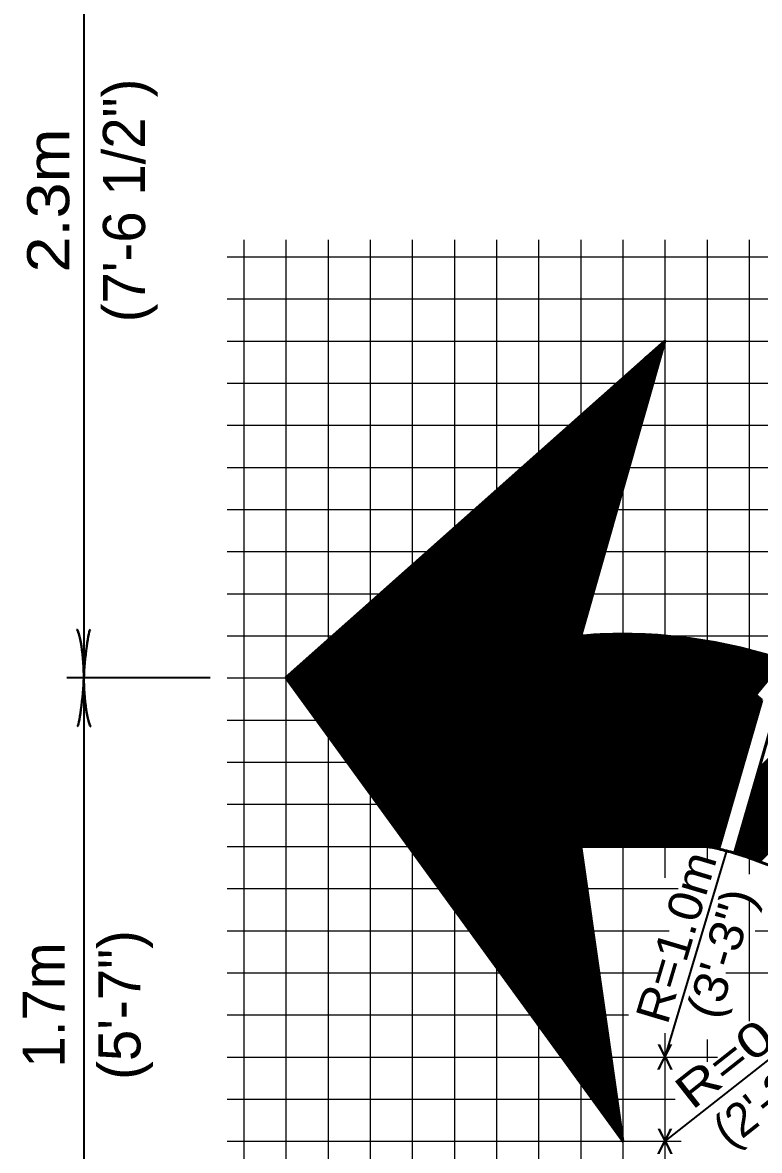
# Model space of a CAD drawing. Extents: x -66 to 614, y -59 to 381.
# Drawn here: x 108.4 to 152.2, y 260.1 to 327 of the extents above; entities that cross this region are included whole.
import ezdxf
from ezdxf.enums import TextEntityAlignment as Align

# ---------------------------------------------------------------- set-up
doc = ezdxf.new("R2010")
doc.units = 0
doc.layers.add('1', color=7, linetype='Continuous', lineweight=53)

msp = doc.modelspace()

# ---------------------------------------------------------------- linework, layer by layer
at = {"layer": '1', "lineweight": 25}
for p, q in [((121.579, 314.099), (121.579, 257.099)), ((124.079, 314.099), (124.079, 257.099)), ((126.579, 314.099), (126.579, 257.099)), ((129.079, 314.099), (129.079, 257.099)), ((131.579, 314.099), (131.579, 257.099)), ((134.079, 314.099), (134.079, 257.099)), ((136.579, 314.099), (136.579, 257.099)), ((139.079, 314.099), (139.079, 257.099)), ((141.579, 314.099), (141.579, 257.099)), ((144.079, 314.099), (144.079, 257.099)), ((146.579, 314.099), (146.579, 276.227)), ((149.079, 314.099), (149.079, 277.301)), ((151.579, 314.099), (151.579, 284.164)), ((120.579, 313.099), (182.579, 313.099)), ((120.579, 310.599), (182.579, 310.599)), ((120.579, 308.099), (182.579, 308.099)), ((120.579, 305.599), (154.079, 305.599)), ((120.579, 303.099), (182.579, 303.099)), ((120.579, 300.599), (182.579, 300.599)), ((120.579, 298.099), (182.579, 298.099)), ((120.579, 295.599), (182.579, 295.599)), ((120.579, 293.099), (182.579, 293.099)), ((120.579, 290.599), (141.579, 290.599)), ((142.756, 290.599), (182.579, 290.599)), ((120.579, 288.099), (124.079, 288.099)), ((124.079, 288.099), (152.781, 288.099)), ((120.579, 285.599), (151.995, 285.599)), ((120.579, 283.099), (151.269, 283.099)), ((120.579, 280.599), (150.543, 280.599)), ((151.547, 280.599), (182.579, 280.599)), ((151.579, 280.708), (151.579, 276.451)), ((120.579, 278.099), (141.579, 278.099)), ((149.079, 278.099), (149.817, 278.099)), ((150.821, 278.099), (182.579, 278.099)), ((120.579, 275.599), (147.368, 275.599)), ((151.579, 275.108), (151.579, 267.723)), ((120.579, 273.099), (146.831, 273.099)), ((151.932, 273.099), (182.579, 273.099)), ((120.579, 270.599), (146.16, 270.599)), ((120.579, 268.099), (144.415, 268.099)), ((146.579, 267.007), (146.579, 257.099)), ((149.079, 266.649), (149.079, 265.306)), ((120.579, 265.599), (146.579, 265.599)), ((146.579, 265.599), (149.695, 265.599)), ((120.579, 263.099), (147.189, 263.099)), ((120.579, 260.599), (146.579, 260.599)), ((146.579, 260.599), (147.547, 260.599))]:
    msp.add_line(p, q, dxfattribs=at)
at = {"layer": '1'}
for p, q in [((125.155, 286.619), (146.556, 308.02)), ((125.229, 286.516), (146.486, 307.772)), ((125.304, 286.414), (146.415, 307.525)), ((125.081, 286.721), (145.493, 307.134)), ((125.378, 286.312), (146.344, 307.277)), ((125.453, 286.209), (146.273, 307.03)), ((125.527, 286.107), (146.203, 306.782)), ((125.602, 286.005), (146.132, 306.535)), ((125.676, 285.902), (146.061, 306.287)), ((125.75, 285.8), (145.99, 306.04)), ((125.006, 286.823), (143.903, 305.72)), ((125.825, 285.697), (145.92, 305.792)), ((125.899, 285.595), (145.849, 305.545)), ((125.974, 285.493), (145.778, 305.298)), ((126.048, 285.39), (145.708, 305.05)), ((126.123, 285.288), (145.637, 304.803)), ((124.932, 286.926), (142.311, 304.305)), ((126.197, 285.186), (145.566, 304.555)), ((126.271, 285.083), (145.495, 304.308)), ((126.346, 284.981), (145.425, 304.06)), ((126.42, 284.879), (145.354, 303.812)), ((126.495, 284.776), (145.283, 303.565)), ((126.569, 284.674), (145.213, 303.318)), ((124.857, 287.028), (140.72, 302.891)), ((126.644, 284.572), (145.142, 303.07)), ((126.718, 284.469), (145.071, 302.823)), ((126.792, 284.367), (145.001, 302.575)), ((126.867, 284.265), (144.93, 302.328)), ((126.941, 284.162), (144.859, 302.08)), ((124.783, 287.13), (139.13, 301.477)), ((127.016, 284.06), (144.788, 301.833)), ((127.09, 283.958), (144.718, 301.585)), ((127.165, 283.855), (144.647, 301.338)), ((127.239, 283.753), (144.576, 301.09)), ((127.313, 283.651), (144.506, 300.843)), ((127.388, 283.548), (144.435, 300.595)), ((124.708, 287.233), (137.538, 300.063)), ((127.462, 283.446), (144.364, 300.348)), ((127.537, 283.344), (144.293, 300.1)), ((127.611, 283.241), (144.223, 299.853)), ((127.686, 283.139), (144.152, 299.605)), ((127.76, 283.037), (144.081, 299.358)), ((124.634, 287.335), (135.947, 298.649)), ((127.834, 282.934), (144.011, 299.11)), ((127.909, 282.832), (143.94, 298.863)), ((127.983, 282.729), (143.869, 298.615)), ((128.058, 282.627), (143.798, 298.368)), ((128.132, 282.525), (143.728, 298.12)), ((128.207, 282.423), (143.657, 297.873)), ((128.281, 282.32), (143.586, 297.625)), ((128.356, 282.218), (143.516, 297.378)), ((124.559, 287.437), (134.356, 297.234)), ((128.43, 282.115), (143.445, 297.13)), ((128.504, 282.013), (143.374, 296.883)), ((128.579, 281.911), (143.303, 296.635)), ((128.653, 281.808), (143.233, 296.388)), ((128.728, 281.706), (143.162, 296.14)), ((124.485, 287.54), (132.766, 295.82)), ((128.802, 281.604), (143.091, 295.893)), ((128.877, 281.501), (143.021, 295.645)), ((128.951, 281.399), (142.95, 295.398)), ((129.025, 281.297), (142.879, 295.15)), ((129.1, 281.194), (142.809, 294.903)), ((129.174, 281.092), (142.738, 294.656)), ((124.411, 287.642), (131.174, 294.406)), ((129.249, 280.99), (142.667, 294.408)), ((129.323, 280.887), (142.596, 294.161)), ((129.398, 280.785), (142.526, 293.913)), ((129.472, 280.683), (142.455, 293.666)), ((129.547, 280.58), (142.384, 293.418)), ((124.336, 287.744), (129.584, 292.992)), ((129.621, 280.478), (142.314, 293.171)), ((129.695, 280.376), (142.243, 292.923)), ((129.77, 280.273), (142.172, 292.676)), ((129.844, 280.171), (142.101, 292.428)), ((129.919, 280.069), (142.031, 292.181)), ((129.993, 279.966), (141.96, 291.933)), ((124.262, 287.847), (127.993, 291.577)), ((130.067, 279.864), (141.889, 291.686)), ((130.142, 279.762), (141.819, 291.438)), ((130.216, 279.659), (141.748, 291.191)), ((130.291, 279.557), (141.677, 290.943)), ((130.365, 279.454), (141.606, 290.696)), ((130.44, 279.352), (141.695, 290.607)), ((130.514, 279.25), (141.886, 290.621)), ((130.588, 279.147), (142.076, 290.635)), ((130.663, 279.045), (142.265, 290.647)), ((130.737, 278.943), (142.452, 290.657)), ((130.812, 278.84), (142.639, 290.668)), ((130.886, 278.738), (142.824, 290.675)), ((130.961, 278.636), (143.007, 290.682)), ((131.035, 278.533), (143.191, 290.689)), ((131.11, 278.431), (143.372, 290.693)), ((131.184, 278.329), (143.552, 290.697)), ((131.258, 278.226), (143.732, 290.7)), ((131.333, 278.124), (143.91, 290.701)), ((131.407, 278.022), (144.087, 290.701)), ((131.482, 277.919), (144.264, 290.702)), ((131.556, 277.817), (144.439, 290.7)), ((131.631, 277.715), (144.613, 290.697)), ((131.705, 277.612), (144.786, 290.694)), ((131.779, 277.51), (144.959, 290.689)), ((131.854, 277.408), (145.129, 290.683)), ((131.928, 277.305), (145.3, 290.677)), ((132.003, 277.203), (145.47, 290.67)), ((132.077, 277.101), (145.638, 290.661)), ((132.152, 276.998), (145.805, 290.652)), ((132.226, 276.896), (145.973, 290.643)), ((132.3, 276.793), (146.138, 290.631)), ((132.375, 276.691), (146.303, 290.619)), ((132.449, 276.589), (146.468, 290.607)), ((132.524, 276.486), (146.631, 290.593)), ((132.598, 276.384), (146.793, 290.579)), ((132.673, 276.282), (146.955, 290.564)), ((132.747, 276.18), (147.116, 290.549)), ((124.187, 287.949), (126.402, 290.163)), ((132.821, 276.077), (147.276, 290.531)), ((132.896, 275.975), (147.435, 290.514)), ((132.97, 275.872), (147.594, 290.497)), ((133.045, 275.77), (147.751, 290.477)), ((133.119, 275.668), (147.908, 290.457)), ((133.194, 275.565), (148.065, 290.437)), ((133.268, 275.463), (148.221, 290.416)), ((133.343, 275.361), (148.375, 290.393)), ((133.417, 275.258), (148.529, 290.371)), ((133.491, 275.156), (148.684, 290.348)), ((133.566, 275.054), (148.836, 290.323)), ((133.64, 274.951), (148.987, 290.299)), ((133.715, 274.849), (149.139, 290.274)), ((133.789, 274.747), (149.29, 290.248)), ((133.863, 274.644), (149.44, 290.22)), ((133.938, 274.542), (149.589, 290.193)), ((134.012, 274.44), (149.738, 290.166)), ((134.087, 274.337), (149.886, 290.136)), ((134.161, 274.235), (150.033, 290.107)), ((134.236, 274.133), (150.18, 290.077)), ((134.31, 274.03), (150.327, 290.047)), ((134.385, 273.928), (150.472, 290.015)), ((134.459, 273.826), (150.617, 289.983)), ((134.533, 273.723), (150.761, 289.951)), ((134.608, 273.621), (150.905, 289.918)), ((134.682, 273.519), (151.048, 289.884)), ((134.757, 273.416), (151.19, 289.85)), ((134.831, 273.314), (151.333, 289.815)), ((134.906, 273.212), (151.474, 289.78)), ((134.98, 273.109), (151.614, 289.743)), ((135.054, 273.007), (151.754, 289.707)), ((135.129, 272.904), (151.895, 289.67)), ((135.203, 272.802), (152.033, 289.632)), ((135.278, 272.7), (152.171, 289.593)), ((135.352, 272.597), (152.309, 289.555)), ((135.427, 272.495), (152.448, 289.516)), ((135.501, 272.393), (152.584, 289.475)), ((135.576, 272.29), (152.72, 289.435)), ((135.65, 272.188), (152.856, 289.394)), ((141.737, 278.099), (152.992, 289.353)), ((141.914, 278.099), (153.126, 289.31)), ((142.091, 278.099), (153.26, 289.267)), ((142.267, 278.099), (153.394, 289.225)), ((124.113, 288.051), (124.811, 288.749)), ((142.444, 278.099), (153.527, 289.181)), ((142.621, 278.099), (153.535, 289.013)), ((142.798, 278.099), (152.701, 288.002)), ((151.572, 280.685), (158.116, 287.229)), ((151.644, 280.935), (157.999, 287.29)), ((151.717, 281.184), (157.883, 287.35)), ((151.789, 281.433), (157.766, 287.41)), ((151.861, 281.682), (157.649, 287.47)), ((151.934, 281.931), (157.531, 287.529)), ((152.006, 282.18), (157.413, 287.587)), ((152.078, 282.429), (157.295, 287.646)), ((152.151, 282.678), (157.176, 287.704)), ((142.975, 278.099), (151.961, 287.085)), ((143.151, 278.099), (152.058, 287.005)), ((143.328, 278.099), (152.155, 286.925)), ((143.505, 278.099), (152.252, 286.845)), ((143.682, 278.099), (152.328, 286.745)), ((152.337, 286.775), (149.774, 277.949)), ((150.776, 277.945), (159.363, 286.532)), ((150.849, 278.194), (159.252, 286.598)), ((150.921, 278.443), (159.141, 286.663)), ((150.993, 278.693), (159.028, 286.727)), ((151.066, 278.942), (158.915, 286.791)), ((151.138, 279.191), (158.802, 286.855)), ((151.21, 279.44), (158.689, 286.919)), ((151.283, 279.689), (158.575, 286.982)), ((151.355, 279.938), (158.461, 287.044)), ((151.427, 280.187), (158.346, 287.106)), ((151.5, 280.436), (158.231, 287.168)), ((143.858, 278.099), (152.256, 286.496)), ((144.035, 278.099), (152.184, 286.247)), ((144.212, 278.099), (152.111, 285.998)), ((150.711, 277.703), (159.475, 286.467)), ((150.847, 277.663), (159.586, 286.401)), ((150.983, 277.622), (159.696, 286.334)), ((151.118, 277.58), (159.805, 286.267)), ((151.251, 277.536), (159.915, 286.2)), ((151.385, 277.493), (160.024, 286.132)), ((151.517, 277.449), (160.133, 286.064)), ((151.648, 277.403), (160.24, 285.995)), ((151.779, 277.357), (160.348, 285.926)), ((144.389, 278.099), (152.039, 285.749)), ((144.566, 278.099), (151.967, 285.5)), ((144.742, 278.099), (151.894, 285.25)), ((151.909, 277.311), (160.456, 285.857)), ((152.038, 277.262), (160.563, 285.788)), ((152.166, 277.214), (160.669, 285.717)), ((144.919, 278.099), (151.822, 285.001)), ((145.096, 278.099), (151.75, 284.752)), ((145.273, 278.099), (151.677, 284.503)), ((145.45, 278.099), (151.605, 284.254)), ((145.626, 278.099), (151.533, 284.005)), ((145.803, 278.099), (151.46, 283.756)), ((145.98, 278.099), (151.388, 283.507)), ((146.157, 278.099), (151.315, 283.257)), ((146.333, 278.099), (151.243, 283.008)), ((146.51, 278.099), (151.171, 282.759)), ((146.687, 278.099), (151.099, 282.51)), ((146.864, 278.099), (151.026, 282.261)), ((147.04, 278.099), (150.954, 282.012)), ((147.217, 278.099), (150.881, 281.763)), ((147.394, 278.099), (150.809, 281.514)), ((147.571, 278.099), (150.737, 281.264)), ((147.748, 278.099), (150.664, 281.015)), ((147.924, 278.099), (150.592, 280.766)), ((148.101, 278.099), (150.52, 280.517)), ((148.278, 278.099), (150.447, 280.268)), ((148.455, 278.099), (150.375, 280.019)), ((148.631, 278.099), (150.303, 279.77)), ((148.808, 278.099), (150.23, 279.521)), ((148.985, 278.099), (150.158, 279.272)), ((149.148, 278.084), (150.086, 279.022)), ((149.295, 278.055), (150.013, 278.773)), ((149.44, 278.024), (149.941, 278.524)), ((135.724, 272.086), (141.599, 277.96)), ((149.585, 277.991), (149.869, 278.275)), ((149.73, 277.959), (149.796, 278.026)), ((150.155, 277.855), (150.156, 277.855)), ((135.799, 271.983), (141.621, 277.805)), ((135.873, 271.881), (141.643, 277.65)), ((135.948, 271.779), (141.665, 277.496)), ((136.022, 271.676), (141.687, 277.341)), ((136.096, 271.574), (141.709, 277.186)), ((150.573, 277.742), (150.574, 277.743)), ((136.171, 271.472), (141.731, 277.032)), ((136.245, 271.369), (141.753, 276.877)), ((136.32, 271.267), (141.775, 276.722)), ((136.394, 271.165), (141.797, 276.568)), ((136.469, 271.062), (141.819, 276.413)), ((136.543, 270.96), (141.842, 276.258)), ((136.618, 270.858), (141.864, 276.104)), ((136.692, 270.755), (141.886, 275.949)), ((136.766, 270.653), (141.908, 275.794)), ((136.841, 270.55), (141.93, 275.64)), ((136.915, 270.448), (141.952, 275.485)), ((136.99, 270.346), (141.974, 275.33)), ((137.064, 270.243), (141.996, 275.176)), ((137.139, 270.141), (142.018, 275.021)), ((137.213, 270.039), (142.04, 274.866)), ((137.287, 269.936), (142.062, 274.712)), ((137.362, 269.834), (142.085, 274.557)), ((137.436, 269.732), (142.107, 274.402)), ((137.511, 269.629), (142.129, 274.248)), ((137.585, 269.527), (142.151, 274.093)), ((137.66, 269.425), (142.173, 273.938)), ((137.734, 269.322), (142.195, 273.784)), ((137.808, 269.22), (142.217, 273.629)), ((137.883, 269.118), (142.239, 273.474)), ((137.957, 269.015), (142.261, 273.319)), ((138.032, 268.913), (142.284, 273.165)), ((138.106, 268.811), (142.306, 273.01)), ((138.181, 268.708), (142.328, 272.855)), ((138.255, 268.606), (142.35, 272.701)), ((138.329, 268.504), (142.372, 272.546)), ((138.404, 268.401), (142.394, 272.391)), ((138.478, 268.299), (142.416, 272.237)), ((138.553, 268.197), (142.438, 272.082)), ((138.627, 268.094), (142.46, 271.927)), ((138.702, 267.992), (142.482, 271.773)), ((138.776, 267.89), (142.504, 271.618)), ((138.85, 267.787), (142.527, 271.463)), ((138.925, 267.685), (142.549, 271.309)), ((138.999, 267.582), (142.571, 271.154)), ((139.074, 267.48), (142.593, 270.999)), ((139.148, 267.378), (142.615, 270.845)), ((139.223, 267.275), (142.637, 270.69)), ((139.297, 267.173), (142.659, 270.535)), ((139.371, 267.071), (142.681, 270.38)), ((139.446, 266.969), (142.703, 270.226)), ((139.52, 266.866), (142.725, 270.071)), ((139.595, 266.764), (142.748, 269.916)), ((139.669, 266.661), (142.77, 269.762)), ((139.744, 266.559), (142.792, 269.607)), ((139.818, 266.457), (142.814, 269.452)), ((139.893, 266.354), (142.836, 269.298)), ((139.967, 266.252), (142.858, 269.143)), ((140.041, 266.15), (142.88, 268.988)), ((140.116, 266.047), (142.902, 268.834)), ((140.19, 265.945), (142.924, 268.679)), ((140.265, 265.843), (142.946, 268.524)), ((140.339, 265.74), (142.969, 268.37)), ((140.414, 265.638), (142.991, 268.215)), ((140.488, 265.536), (143.013, 268.06)), ((140.562, 265.433), (143.035, 267.906)), ((140.637, 265.331), (143.057, 267.751)), ((140.711, 265.229), (143.079, 267.596)), ((140.786, 265.126), (143.101, 267.442)), ((140.86, 265.024), (143.123, 267.287)), ((140.935, 264.922), (143.145, 267.132)), ((141.009, 264.819), (143.167, 266.978)), ((141.083, 264.717), (143.189, 266.823)), ((141.158, 264.615), (143.212, 266.668)), ((141.232, 264.512), (143.234, 266.513)), ((141.307, 264.41), (143.256, 266.359)), ((141.381, 264.308), (143.278, 266.204)), ((141.456, 264.205), (143.3, 266.049)), ((141.53, 264.103), (143.322, 265.895)), ((141.605, 264), (143.344, 265.74)), ((141.679, 263.898), (143.366, 265.585)), ((141.753, 263.796), (143.388, 265.431)), ((141.828, 263.693), (143.41, 265.276)), ((141.902, 263.591), (143.433, 265.121)), ((141.977, 263.489), (143.455, 264.967)), ((142.051, 263.386), (143.477, 264.812)), ((142.125, 263.284), (143.499, 264.657)), ((142.2, 263.182), (143.521, 264.503)), ((142.274, 263.079), (143.543, 264.348)), ((142.349, 262.977), (143.565, 264.193)), ((142.423, 262.875), (143.587, 264.039)), ((142.498, 262.772), (143.609, 263.884)), ((142.572, 262.67), (143.631, 263.729)), ((142.647, 262.568), (143.654, 263.575)), ((142.721, 262.465), (143.676, 263.42)), ((142.795, 262.363), (143.698, 263.265)), ((142.87, 262.261), (143.72, 263.111)), ((142.944, 262.158), (143.742, 262.956)), ((143.019, 262.056), (143.764, 262.801)), ((143.093, 261.954), (143.786, 262.647)), ((143.168, 261.851), (143.808, 262.492)), ((143.242, 261.749), (143.83, 262.337)), ((143.316, 261.647), (143.852, 262.183)), ((143.391, 261.544), (143.874, 262.028)), ((143.465, 261.442), (143.897, 261.873)), ((143.54, 261.339), (143.919, 261.719)), ((143.614, 261.237), (143.941, 261.564)), ((143.689, 261.135), (143.963, 261.409)), ((143.763, 261.032), (143.985, 261.254)), ((143.838, 260.93), (144.007, 261.1)), ((143.912, 260.828), (144.029, 260.945)), ((143.986, 260.726), (144.051, 260.79)), ((144.061, 260.623), (144.073, 260.636))]:
    msp.add_line(p, q, dxfattribs=at)
at = {"layer": '1', "lineweight": 35}
for p, q in [((119.579, 288.099), (111.079, 288.099)), ((150.229, 277.837), (146.579, 265.599)), ((160.156, 271.312), (146.579, 260.599))]:
    msp.add_line(p, q, dxfattribs=at)
msp.add_lwpolyline([(112.079, 345.599), (112.079, 288.099), (112.079, 245.599)], dxfattribs=at)
at = {"layer": '1'}
for points in [[(149.079, 278.099), (141.579, 278.099), (144.079, 260.599), (124.079, 288.099), (146.579, 308.099), (141.579, 290.599)], [(150.707, 277.705), (153.264, 286.512), (153.763, 286.535), (153.643, 289.143), (151.951, 287.093), (152.337, 286.775)]]:
    msp.add_lwpolyline(points, dxfattribs=at)
at = {"layer": '1', "lineweight": 25}
msp.add_lwpolyline([(150.187, 270.599), (152.737, 270.599), (182.579, 270.599)], dxfattribs=at)
at = {"layer": '1'}
for centre, radius, start, end in [((144.08, 260.602), 30.101, 71.47601, 94.76641), ((145.536, 259.884), 18.556, 76.79864, 78.99479), ((145.53, 259.863), 18.578, 73.81998, 76.79324), ((145.53, 259.863), 18.578, 73.81998, 76.79324), ((145.536, 259.884), 18.556, 2.2078, 73.82193)]:
    msp.add_arc(centre, radius, start, end, dxfattribs=at)
at = {"layer": '1', "lineweight": 40}
for centre, major_axis, ratio, start_param, end_param in [((111.802, 289.19), (0.156, -1.786), 0.122415, 0.896353, 3.141593), ((111.802, 289.19), (0.156, -1.786), 0.122415, 0.896353, 3.141593), ((112.29, 289.219), (-0.176, -1.756), 0.07063, 3.140715, 5.41811), ((112.29, 289.219), (-0.176, -1.756), 0.07063, 3.140715, 5.41811), ((111.867, 286.978), (0.176, 1.756), 0.07063, 3.140715, 5.41811), ((111.867, 286.978), (0.176, 1.756), 0.07063, 3.140715, 5.41811), ((112.355, 287.007), (-0.156, 1.786), 0.122415, 0.896353, 3.141593), ((112.355, 287.007), (-0.156, 1.786), 0.122415, 0.896353, 3.141593)]:
    msp.add_ellipse(centre, major_axis=major_axis, ratio=ratio, start_param=start_param, end_param=end_param, dxfattribs=at)

# ---------------------------------------------------------------- texts
at = {"layer": '1'}
for s, height, rotation, p in [('(7\'-6 1/2")', 2.5, 90, (115.713, 316.441)), ('(5\'-7")', 2.5, 90, (115.44, 268.687)), ('1.7m', 2.5, 90, (110.94, 268.687)), ('(2\'-3 1/2")', 2, 38.276, (154.984, 263.729))]:
    msp.add_text(s, height=height, rotation=rotation, dxfattribs=at).set_placement(p, align=Align.CENTER)
for s, height, rotation, width, p in [('2.3m', 2.5, 90, 1.15, (111.213, 316.441)), ('R=1.0m', 2, 73.39, 1.1, (148.207, 272.425)), ('(3\'-3")', 2, 73.39, 1.1, (150.879, 271.48)), ('R=0.7m', 2, 38.276, 1.3, (153.01, 266.205))]:
    msp.add_text(s, height=height, rotation=rotation, dxfattribs=dict(at, width=width)).set_placement(p, align=Align.CENTER)
at = {"layer": '1', "width": 0.75}
for p in [(146.579, 264.849), (146.579, 259.849)]:
    msp.add_text('X', height=1.5, dxfattribs=at).set_placement(p, align=Align.CENTER)

doc.saveas('drawing.dxf')
